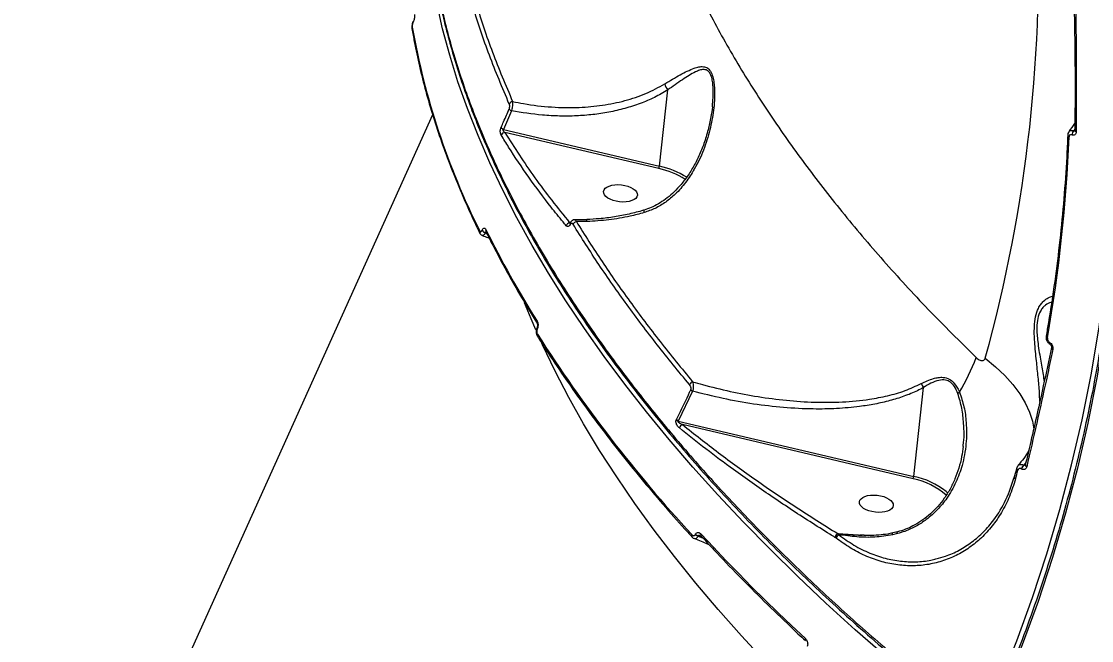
# Model space of a CAD drawing. Header units: millimetres. Extents: x -7720 to 6073, y -7402 to 5433.
# Drawn here: x 768.9 to 1062, y -1244.8 to -1075.1 of the extents above; entities that cross this region are included whole.
import ezdxf

# ---------------------------------------------------------------- set-up
doc = ezdxf.new("R2010")
doc.units = ezdxf.units.MM
for name, color, linetype in [('DIKOM_ОБЪЕКТ', 7, 'Continuous'), ('DIKOM_РАЗМЕР_ЗОНА', 7, 'Continuous'), ('DIKOM_РАЗМЕР_ОБЪЕКТА', 7, 'Continuous')]:
    doc.layers.add(name, color=color, linetype=linetype)
doc.styles.add('style1', font='arial.ttf', dxfattribs={"width": 0.8})
doc.dimstyles.new('1-50', dxfattribs={"dimtxt": 300, "dimasz": 200, "dimexe": 100, "dimexo": 0, "dimgap": 100, "dimtad": 1, "dimtxsty": 'style1', "dimcen": 200, "dimclrd": 7, "dimclre": 7, "dimclrt": 7, "dimadec": 1, "dimazin": 2, "dimtfac": 1, "dimtmove": 0, "dimatfit": 2, "dimfxl": 0, "dimlwd": 25, "dimlwe": 18, "dimarcsym": 0})

# ---------------------------------------------------------------- blocks, each defined once
blk = doc.blocks.new('*D0')
at = {"layer": 'Defpoints', "color": 0, "transparency": 16777216}
for p in [(-1165.04, 3934.07), (-6387.82, -4153.36), (1392.52, -4153.36)]:
    blk.add_point(p, dxfattribs=at)
at = {"layer": 'DIKOM_РАЗМЕР_ОБЪЕКТА', "color": 7, "lineweight": 18, "transparency": 16777216}
for p, q in [((-1165.04, 3934.07), (-6487.82, 3934.07)), ((1392.52, -4153.36), (-6487.82, -4153.36))]:
    blk.add_line(p, q, dxfattribs=at)
at = {"layer": 'DIKOM_РАЗМЕР_ОБЪЕКТА', "color": 7, "lineweight": 25, "transparency": 16777216}
blk.add_line((-6387.82, 3734.07), (-6387.82, -3953.36), dxfattribs=at)
at = {"layer": 'DIKOM_РАЗМЕР_ОБЪЕКТА', "color": 7, "transparency": 16777216}
for points in [[(-6421.16, 3734.07), (-6354.49, 3734.07), (-6387.82, 3934.07)], [(-6421.16, -3953.36), (-6354.49, -3953.36), (-6387.82, -4153.36)]]:
    blk.add_solid(points, dxfattribs=at)
at = {"layer": 'DIKOM_РАЗМЕР_ОБЪЕКТА', "color": 7, "transparency": 16777216, "insert": (-6640.99, -109.65), "char_height": 300, "attachment_point": 5, "rotation": 90, "style": 'style1'}
blk.add_mtext('8100', dxfattribs=at)
blk = doc.blocks.new('*D1')
at = {"layer": 'Defpoints', "color": 0, "transparency": 16777216}
for p in [(-3938.71, 77.29), (4572.68, -275.21), (4572.68, -6577.9)]:
    blk.add_point(p, dxfattribs=at)
at = {"layer": 'DIKOM_РАЗМЕР_ОБЪЕКТА', "color": 7, "lineweight": 18, "transparency": 16777216}
for p, q in [((-3938.71, 77.29), (-3938.71, -6677.9)), ((4572.68, -275.21), (4572.68, -6677.9))]:
    blk.add_line(p, q, dxfattribs=at)
at = {"layer": 'DIKOM_РАЗМЕР_ОБЪЕКТА', "color": 7, "lineweight": 25, "transparency": 16777216}
blk.add_line((-3738.71, -6577.9), (4372.68, -6577.9), dxfattribs=at)
at = {"layer": 'DIKOM_РАЗМЕР_ОБЪЕКТА', "color": 7, "transparency": 16777216}
for points in [[(-3738.71, -6544.56), (-3738.71, -6611.23), (-3938.71, -6577.9)], [(4372.68, -6544.56), (4372.68, -6611.23), (4572.68, -6577.9)]]:
    blk.add_solid(points, dxfattribs=at)
at = {"layer": 'DIKOM_РАЗМЕР_ОБЪЕКТА', "color": 7, "transparency": 16777216, "insert": (316.98, -6324.72), "char_height": 300, "attachment_point": 5, "style": 'style1'}
blk.add_mtext('8500', dxfattribs=at)
blk = doc.blocks.new('*D2')
at = {"layer": 'Defpoints', "color": 0, "transparency": 16777216}
for p in [(-2365.16, 5433.02), (-7269.56, -6016.09), (1800.96, -6016.09)]:
    blk.add_point(p, dxfattribs=at)
at = {"layer": 'DIKOM_РАЗМЕР_ЗОНА', "color": 7, "lineweight": 18, "transparency": 16777216}
for p, q in [((-2365.16, 5433.02), (-7369.56, 5433.02)), ((1800.96, -6016.09), (-7369.56, -6016.09))]:
    blk.add_line(p, q, dxfattribs=at)
at = {"layer": 'DIKOM_РАЗМЕР_ЗОНА', "color": 7, "lineweight": 25, "transparency": 16777216}
blk.add_line((-7269.56, 5233.02), (-7269.56, -5816.09), dxfattribs=at)
at = {"layer": 'DIKOM_РАЗМЕР_ЗОНА', "color": 7, "transparency": 16777216}
for points in [[(-7302.9, 5233.02), (-7236.23, 5233.02), (-7269.56, 5433.02)], [(-7302.9, -5816.09), (-7236.23, -5816.09), (-7269.56, -6016.09)]]:
    blk.add_solid(points, dxfattribs=at)
at = {"layer": 'DIKOM_РАЗМЕР_ЗОНА', "color": 7, "transparency": 16777216, "insert": (-7522.73, -291.53), "char_height": 300, "attachment_point": 5, "rotation": 90, "style": 'style1'}
blk.add_mtext('11500', dxfattribs=at)
blk = doc.blocks.new('*D3')
at = {"layer": 'Defpoints', "color": 0, "transparency": 16777216}
for p in [(-5938.71, -432.44), (6072.68, -1006.94), (6072.68, -7302.44)]:
    blk.add_point(p, dxfattribs=at)
at = {"layer": 'DIKOM_РАЗМЕР_ЗОНА', "color": 7, "lineweight": 18, "transparency": 16777216}
for p, q in [((-5938.71, -432.44), (-5938.71, -7402.44)), ((6072.68, -1006.94), (6072.68, -7402.44))]:
    blk.add_line(p, q, dxfattribs=at)
at = {"layer": 'DIKOM_РАЗМЕР_ЗОНА', "color": 7, "lineweight": 25, "transparency": 16777216}
blk.add_line((-5738.71, -7302.44), (5872.68, -7302.44), dxfattribs=at)
at = {"layer": 'DIKOM_РАЗМЕР_ЗОНА', "color": 7, "transparency": 16777216}
for points in [[(-5738.71, -7269.1), (-5738.71, -7335.77), (-5938.71, -7302.44)], [(5872.68, -7269.1), (5872.68, -7335.77), (6072.68, -7302.44)]]:
    blk.add_solid(points, dxfattribs=at)
at = {"layer": 'DIKOM_РАЗМЕР_ЗОНА', "color": 7, "transparency": 16777216, "insert": (66.98, -7049.26), "char_height": 300, "attachment_point": 5, "style": 'style1'}
blk.add_mtext('12000', dxfattribs=at)

msp = doc.modelspace()

# ---------------------------------------------------------------- linework, layer by layer
at = {"layer": 'DIKOM_ОБЪЕКТ', "color": 7, "linetype": 'Continuous', "lineweight": 15}
for p, q in [((876.197, -1075.267), (876.169, -1075.329)), ((876.217, -1075.092), (876.189, -1075.154)), ((943.661, -1114.789), (945.902, -1093.897)), ((958.117, -1098.512), (958.128, -1098.284)), ((881.528, -1100.718), (774.112, -1339.054)), ((903.125, -1099.621), (900.887, -1104.724)), ((900.887, -1104.724), (943.661, -1114.789)), ((1057.37, -1104.633), (1057.096, -1105.042)), ((943.472, -1115.453), (901.3, -1105.529)), ((1056.584, -1106.212), (1056.563, -1106.203)), ((1057.096, -1105.042), (1057.117, -1105.051)), ((1057.117, -1105.051), (1057.368, -1104.822)), ((1057.395, -1105.035), (1057.392, -1105.01)), ((919.038, -1130.268), (919.171, -1130.308)), ((919.038, -1130.268), (919.145, -1130.275)), ((923.781, -1129.965), (920.879, -1129.991)), ((895.059, -1132.386), (895.087, -1132.324)), ((895.995, -1132.983), (895.967, -1133.045)), ((895.967, -1133.045), (896.363, -1133.227)), ((896.283, -1133.069), (895.995, -1132.983)), ((896.083, -1132.669), (896.083, -1132.671)), ((910.126, -1159.009), (910.107, -1159.052)), ((910.188, -1159.384), (910.168, -1159.427)), ((1050.464, -1163.078), (1050.484, -1163.09)), ((1050.579, -1163.61), (1050.6, -1163.622)), ((952.723, -1176.451), (948.754, -1184.638)), ((1013.292, -1199.825), (1015.902, -1175.484)), ((948.754, -1184.638), (1013.292, -1199.825)), ((1013.103, -1200.488), (949.949, -1185.627)), ((1041.454, -1197.563), (1040.799, -1199.953)), ((1042.753, -1197.794), (1042.732, -1197.781)), ((1043.97, -1196.039), (1043.44, -1196.72)), ((1043.44, -1196.72), (1043.46, -1196.733)), ((1043.46, -1196.733), (1043.879, -1196.422)), ((1043.834, -1196.709), (1043.839, -1196.686)), ((953.465, -1215.755), (953.501, -1215.675)), ((954.266, -1216.134), (954.23, -1216.214)), ((955.29, -1216.443), (954.266, -1216.134)), ((992.481, -1215.511), (992.514, -1215.519)), ((992.481, -1215.511), (1000.961, -1216.008)), ((992.514, -1215.519), (992.719, -1215.808)), ((992.514, -1215.519), (995.014, -1215.708)), ((1008.791, -1215.52), (1007.494, -1215.832)), ((1008.806, -1215.026), (1007.503, -1215.331)), ((954.23, -1216.214), (955.603, -1216.78)), ((991.733, -1216.56), (991.699, -1216.54)), ((991.98, -1216.728), (991.733, -1216.56))]:
    msp.add_line(p, q, dxfattribs=at)
at = {"layer": 'DIKOM_ОБЪЕКТ', "color": 7, "linetype": 'Continuous', "lineweight": 15, "flags": 128}
for points in [[(1031.81, -1268.368), (1036.825, -1256.718), (1041.484, -1244.938), (1045.786, -1233.035), (1049.725, -1221.017), (1053.301, -1208.893), (1056.51, -1196.669), (1059.351, -1184.354), (1061.822, -1171.956), (1063.921, -1159.483), (1065.646, -1146.943), (1066.997, -1134.345), (1067.973, -1121.696), (1068.573, -1109.006), (1068.797, -1096.282), (1068.644, -1083.533), (1068.114, -1070.766), (1067.209, -1057.991), (1065.928, -1045.216), (1064.273, -1032.449), (1062.244, -1019.698), (1059.843, -1006.973)], [(1061.411, -1007.327), (1063.82, -1020.091), (1065.855, -1032.88), (1067.515, -1045.685), (1068.8, -1058.499), (1069.708, -1071.313), (1070.239, -1084.118), (1070.392, -1096.905), (1070.168, -1109.668), (1069.566, -1122.397), (1068.588, -1135.083), (1067.232, -1147.719), (1065.502, -1160.297), (1063.397, -1172.808), (1060.918, -1185.243), (1058.069, -1197.595), (1054.85, -1209.856), (1051.263, -1222.017), (1047.311, -1234.071), (1042.997, -1246.01), (1038.324, -1257.825), (1033.293, -1269.51)], [(1005.529, -1249.101), (997.269, -1241.871), (989.241, -1234.574), (981.452, -1227.217), (973.908, -1219.805), (966.616, -1212.345), (959.582, -1204.844), (952.811, -1197.307), (946.309, -1189.74), (940.083, -1182.151), (934.136, -1174.546), (928.475, -1166.93), (923.103, -1159.311), (918.026, -1151.695), (913.247, -1144.088), (908.771, -1136.496), (904.601, -1128.927), (900.742, -1121.386), (897.195, -1113.88), (893.965, -1106.415), (891.054, -1098.997), (888.464, -1091.633), (886.198, -1084.329), (884.257, -1077.091), (882.643, -1069.925)], [(939.434, -1126.809), (939.404, -1126.838), (939.38, -1126.97), (939.39, -1127.197), (939.435, -1127.508)], [(909.769, -1159.688), (908.475, -1156.649), (906.682, -1152.204)], [(972.742, -1250.704), (966.083, -1243.524), (959.69, -1236.31), (953.57, -1229.068), (947.728, -1221.807), (942.169, -1214.531), (936.9, -1207.249), (931.924, -1199.967), (927.246, -1192.691), (922.871, -1185.429), (918.803, -1178.186), (915.045, -1170.971), (911.602, -1163.79), (911.42, -1163.394)], [(1050.484, -1163.09), (1050.465, -1163.228), (1050.465, -1163.353), (1050.484, -1163.459), (1050.522, -1163.545), (1050.578, -1163.607), (1050.602, -1163.623)], [(1051.007, -1164.517), (1051.007, -1164.517), (1051.011, -1164.495)], [(1032.856, -1167.442), (1035.678, -1169.784), (1038.203, -1172.198), (1040.412, -1174.665), (1042.288, -1177.165), (1043.816, -1179.68), (1044.984, -1182.189), (1045.783, -1184.674), (1046.184, -1186.889)], [(1041.795, -1198.116), (1041.678, -1198.03), (1041.582, -1197.938), (1041.51, -1197.843), (1041.464, -1197.747), (1041.445, -1197.653), (1041.453, -1197.565), (1041.454, -1197.564)], [(1022.16, -1203.983), (1022.599, -1204.382), (1022.625, -1204.408)], [(955.081, -1215.652), (958.438, -1219.266), (961.856, -1222.871), (965.333, -1226.466), (968.869, -1230.051), (972.463, -1233.625), (976.116, -1237.188), (979.825, -1240.737), (983.59, -1244.274)], [(1007.494, -1215.832), (1007.473, -1215.59), (1007.475, -1215.427), (1007.499, -1215.351), (1007.509, -1215.346)]]:
    msp.add_lwpolyline(points, dxfattribs=at)
at = {"layer": 'DIKOM_ОБЪЕКТ', "color": 7, "linetype": 'Continuous', "lineweight": 15}
for centre, radius, start, end in [((644.25, -1060.029), 403.177, 344.54897, 2.90448), ((876.458, -1075.273), 0.295, 156.88722, 190.99546), ((876.486, -1075.211), 0.294, 155.15315, 191.00397), ((876.548, -1076.979), 0.689, 155.10412, 189.16121), ((1079.93, -1040.121), 207.259, 190.16233, 206.47475), ((948.541, -1091.646), 3.469, 189.29129, 220.45961), ((903.614, -1098.272), 1.215, 98.84271, 154.68155), ((903.602, -1098.476), 1.24, 207.76645, 247.39877), ((901.388, -1103.574), 1.254, 207.06199, 246.46753), ((901.416, -1106.714), 1.191, 95.57966, 158.44888), ((642.006, -1090.212), 414.113, 350.03934, 357.718), ((1055.922, -1106.221), 0.499, 187.49825, 254.61951), ((1058.221, -1106.261), 1.658, 132.70905, 178.00513), ((1058.242, -1106.269), 1.658, 132.71214, 178.00913), ((1057.878, -1104.893), 0.503, 196.48335, 256.31617), ((941.742, -1114.602), 1.928, 333.81148, 354.41879), ((938.653, -1137.559), 22.625, 57.82317, 77.70301), ((938.691, -1137.588), 23.334, 57.84243, 77.70342), ((919.266, -1131.5), 1.252, 100.47394, 161.13161), ((919.553, -1130.582), 0.456, 157.73034, 212.01226), ((921.199, -1131.295), 1.343, 103.78864, 154.67524), ((919.941, -1130.023), 3.841, 0.85714, 8.91094), ((894.967, -1132.8), 0.628, 153.27848, 204.11128), ((896.34, -1131.577), 1.515, 212.30788, 255.76808), ((896.368, -1131.515), 1.515, 212.30471, 255.77126), ((896.649, -1132.409), 0.624, 153.10527, 204.44959), ((1158.531, -1002.14), 292.866, 206.34949, 211.98616), ((910.649, -1157.555), 0.591, 151.66092, 208.87591), ((910.472, -1159.185), 0.389, 159.96014, 218.56898), ((910.491, -1159.142), 0.388, 159.75109, 218.59043), ((910.731, -1161.12), 0.592, 151.71532, 208.94103), ((1244.375, -947.519), 396.449, 212.55274, 222.58131), ((1050.068, -1161.332), 0.545, 181.18934, 249.42625), ((1050.909, -1163.26), 0.481, 157.77295, 226.22717), ((1051.582, -1164.501), 0.576, 181.62504, 247.44767), ((965.577, -1142.135), 69.478, 330.10079, 338.81043), ((953.289, -1175.341), 1.573, 111.12087, 154.8118), ((953.373, -1175.11), 1.491, 219.55125, 244.13249), ((1027.197, -1179.06), 2.68, 121.20642, 133.47107), ((949.444, -1183.295), 1.509, 218.31165, 242.79382), ((950.406, -1186.927), 1.378, 109.35373, 164.08996), ((641.468, -1089.701), 414.748, 344.50391, 344.84685), ((1044.6, -1198.26), 1.928, 126.98039, 165.60679), ((1044.621, -1198.273), 1.929, 126.98912, 165.60104), ((1044.389, -1196.697), 0.554, 181.23387, 249.17111), ((1011.373, -1199.637), 1.928, 333.80592, 354.41755), ((1009.167, -1219.926), 19.832, 48.99571, 78.55374), ((1009.156, -1220.183), 20.774, 51.24642, 78.51668), ((1041.377, -1199.982), 0.579, 177.15594, 245.76128), ((952.923, -1216.052), 0.54, 148.61827, 213.18318), ((954.716, -1214.537), 1.746, 224.22869, 253.83657), ((954.753, -1214.456), 1.747, 224.22888, 253.82982), ((955.534, -1215.933), 0.533, 148.16501, 213.508), ((993.192, -1216.862), 1.527, 117.73699, 167.81185), ((993.203, -1216.849), 1.497, 117.37848, 168.90167), ((993.629, -1217.296), 1.744, 121.42102, 160.991), ((984.018, -1244.559), 0.514, 146.37234, 212.71755)]:
    msp.add_arc(centre, radius, start, end, dxfattribs=at)
for centre in [(932.967, -1122.225), (1003.014, -1207.313)]:
    msp.add_ellipse(centre, major_axis=(4.641, -0.514), ratio=0.5005118, dxfattribs=at)
for points, knots in [([(936.745, -965.653), (936.317, -967.496), (935.014, -973.112), (934.128, -983.092), (934.047, -995.519), (935.246, -1008.178), (937.558, -1020.905), (940.905, -1033.639), (945.357, -1046.728), (950.945, -1060.139), (957.676, -1073.826), (965.352, -1087.406), (973.898, -1100.827), (983.23, -1114.047), (993.54, -1127.357), (1004.852, -1140.711), (1017.08, -1154.083), (1025.933, -1162.861), (1030.358, -1167.248)], [0, 0, 0, 0, 0.0325425, 0.0991723, 0.1667592, 0.2343464, 0.2978253, 0.361354, 0.4248337, 0.4901631, 0.5555455, 0.6208759, 0.6832067, 0.745583, 0.8079145, 0.8719268, 0.9359873, 1, 1, 1, 1]), ([(1061.027, -1007.043), (1061.432, -1009.077), (1062.608, -1014.981), (1064.32, -1024.773), (1066.057, -1036.421), (1067.48, -1048.08), (1068.592, -1059.745), (1069.391, -1071.409), (1069.877, -1083.066), (1070.049, -1094.708), (1069.909, -1106.331), (1069.455, -1117.927), (1068.688, -1129.49), (1067.608, -1141.015), (1066.217, -1152.494), (1064.514, -1163.921), (1062.501, -1175.291), (1060.178, -1186.597), (1057.548, -1197.833), (1054.611, -1208.992), (1051.369, -1220.069), (1047.823, -1231.058), (1043.978, -1241.953), (1039.829, -1252.746), (1036.119, -1261.698), (1033.753, -1267.035), (1032.952, -1268.842)], [0, 0, 0, 0, 0.0228195, 0.0662223, 0.1096263, 0.1530308, 0.1964359, 0.2398417, 0.2832479, 0.3266542, 0.3700613, 0.4134688, 0.4568766, 0.5002847, 0.5436932, 0.5871018, 0.6305108, 0.6739199, 0.7173289, 0.7607384, 0.8041475, 0.8475569, 0.8909662, 0.9343752, 0.9777839, 1, 1, 1, 1]), ([(880.103, -1036.749), (880.084, -1037.977), (880.034, -1041.307), (880.282, -1046.841), (880.816, -1053.337), (881.659, -1059.924), (882.796, -1066.599), (884.232, -1073.365), (885.967, -1080.225), (887.999, -1087.172), (890.321, -1094.18), (892.925, -1101.222), (895.805, -1108.279), (898.958, -1115.349), (902.385, -1122.435), (906.087, -1129.539), (910.064, -1136.664), (914.318, -1143.811), (918.848, -1150.981), (923.657, -1158.179), (928.747, -1165.405), (934.118, -1172.657), (939.752, -1179.916), (945.629, -1187.151), (951.729, -1194.338), (958.045, -1201.469), (964.58, -1208.548), (971.335, -1215.578), (978.312, -1222.563), (985.513, -1229.503), (992.94, -1236.401), (1000.596, -1243.257), (1008.481, -1250.076), (1016.604, -1256.855), (1024.365, -1263.14), (1029.504, -1267.127), (1031.785, -1268.898)], [0, 0, 0, 0, 0.01736069, 0.04707718, 0.07680217, 0.1065596, 0.13638142, 0.16630125, 0.19635215, 0.22656706, 0.25684822, 0.28700192, 0.31701226, 0.34691261, 0.37673657, 0.4065179, 0.43628975, 0.46608178, 0.49592055, 0.52583949, 0.55587248, 0.58605323, 0.61635192, 0.64657731, 0.67663379, 0.70656696, 0.73641046, 0.76619856, 0.79596508, 0.82574388, 0.85555773, 0.88544054, 0.9154264, 0.94554901, 0.97582221, 1, 1, 1, 1]), ([(880.3, -1036.508), (880.269, -1039.36), (880.189, -1046.603), (881.494, -1058.674), (884.059, -1072.615), (887.899, -1086.726), (892.909, -1100.932), (899.039, -1115.188), (906.384, -1129.723), (914.973, -1144.5), (924.805, -1159.47), (935.204, -1173.676), (945.952, -1187.076), (956.85, -1199.653), (968.525, -1212.185), (980.957, -1224.635), (994.008, -1236.872), (1007.612, -1248.835), (1020.21, -1259.301), (1028.453, -1265.744), (1031.81, -1268.368)], [0, 0, 0, 0, 0.0404484, 0.1027227, 0.1650478, 0.2273219, 0.2878386, 0.3484014, 0.4089178, 0.4711922, 0.533517, 0.5957913, 0.6484598, 0.7011898, 0.7539199, 0.8071495, 0.8603793, 0.9122687, 0.9642757, 1, 1, 1, 1]), ([(902.516, -1097.752), (900.623, -1093.28), (896.837, -1084.335), (892.475, -1071.084), (889.015, -1057.967), (887.631, -1049.411), (886.939, -1045.134)], [0, 0, 0, 0, 0.2486166, 0.497233, 0.7486168, 1, 1, 1, 1]), ([(887.861, -1044.529), (888.545, -1048.753), (889.911, -1057.202), (893.337, -1070.247), (897.693, -1083.524), (901.516, -1092.556), (903.427, -1097.071)], [0, 0, 0, 0, 0.2486149, 0.4972305, 0.748615, 1, 1, 1, 1]), ([(1057.215, -1071.757), (1057.277, -1075.372), (1057.429, -1084.168), (1057.469, -1095.261), (1057.39, -1102.774), (1057.366, -1105.008)], [0, 0, 0, 0, 0.3289492, 0.8004831, 1, 1, 1, 1]), ([(1057.606, -1072.136), (1057.615, -1072.704), (1057.663, -1075.545), (1057.816, -1086.558), (1057.784, -1097.122), (1057.759, -1105.382)], [0, 0, 0, 0, 0.0517114, 0.2585541, 1, 1, 1, 1]), ([(876.169, -1075.329), (876.132, -1075.419), (876.059, -1075.599), (875.974, -1075.919), (875.92, -1076.233), (875.902, -1076.502), (875.916, -1076.631), (875.923, -1076.689)], [0, 0, 0, 0, 0.2039529, 0.4080097, 0.6135202, 0.8265647, 1, 1, 1, 1]), ([(876.191, -1075.159), (876.176, -1075.19), (876.083, -1075.38), (875.991, -1075.651), (875.951, -1075.88), (875.945, -1075.919)], [0, 0, 0, 0, 0.13978, 0.8516112, 1, 1, 1, 1]), ([(876.578, -1073.184), (876.587, -1073.273), (876.608, -1073.472), (876.578, -1073.889), (876.494, -1074.371), (876.364, -1074.857), (876.253, -1075.13), (876.197, -1075.267)], [0, 0, 0, 0, 0.17418603, 0.38959687, 0.59579178, 0.79787197, 1, 1, 1, 1]), ([(875.945, -1075.919), (875.913, -1076.078), (875.839, -1076.454), (875.809, -1076.834), (875.871, -1077.054), (875.881, -1077.09)], [0, 0, 0, 0, 0.3810628, 0.899702, 1, 1, 1, 1]), ([(875.867, -1077.089), (876.073, -1078.267), (876.667, -1081.682), (877.876, -1087.386), (879.589, -1094.22), (881.599, -1101.116), (883.898, -1108.067), (886.485, -1115.068), (889.362, -1122.114), (892.029, -1128.116), (893.779, -1131.772), (894.393, -1133.056)], [0, 0, 0, 0, 0.065291, 0.1891765, 0.313081, 0.4370074, 0.5609532, 0.6849148, 0.8088895, 0.932874, 1, 1, 1, 1]), ([(945.117, -1092.206), (946.539, -1091.343), (949.379, -1089.619), (952.385, -1088.153), (954.442, -1087.526), (955.708, -1087.425), (956.902, -1087.805), (957.835, -1088.957), (958.374, -1090.593), (958.649, -1092.324), (958.819, -1095.25), (958.558, -1099.475), (957.504, -1104.956), (955.804, -1110.414), (953.536, -1115.248), (950.897, -1119.283), (948.246, -1122.305), (945.392, -1124.672), (942.525, -1126.437), (940.448, -1127.157), (939.435, -1127.508)], [0, 0, 0, 0, 0.0881055, 0.1760187, 0.2084869, 0.2408582, 0.2743815, 0.3082178, 0.3377113, 0.3653223, 0.3930132, 0.4736082, 0.5544945, 0.6404798, 0.7263857, 0.7896533, 0.8528361, 0.9027409, 0.9525838, 1, 1, 1, 1]), ([(958.128, -1098.284), (958.257, -1096.786), (958.431, -1094.767), (958.283, -1092.296), (958.059, -1090.791), (957.615, -1089.429), (957.081, -1088.768), (956.432, -1088.343), (955.674, -1088.207), (954.584, -1088.449), (953.289, -1088.998), (951.742, -1089.874), (949.294, -1091.474), (947.266, -1092.922), (945.902, -1093.897)], [0, 0, 0, 0, 0.1543954, 0.2080514, 0.262763, 0.322187, 0.3805243, 0.3916435, 0.46121, 0.5262822, 0.5927692, 0.693004, 0.7933259, 1, 1, 1, 1]), ([(903.427, -1097.071), (904.425, -1097.268), (907.982, -1097.969), (914.112, -1098.684), (921.35, -1098.8), (928.061, -1098.183), (934.172, -1096.924), (939.968, -1095.026), (943.409, -1093.142), (945.117, -1092.206)], [0, 0, 0, 0, 0.0672771, 0.2397675, 0.4122225, 0.559663, 0.707511, 0.8547642, 1, 1, 1, 1]), ([(945.902, -1093.897), (944.704, -1094.595), (942.31, -1095.992), (938.355, -1097.661), (934.172, -1099.018), (929.819, -1100.02), (925.39, -1100.685), (920.887, -1101.039), (916.283, -1101.084), (910.35, -1100.796), (905.953, -1100.081), (903.125, -1099.621)], [0, 0, 0, 0, 0.1006497, 0.2013158, 0.3052431, 0.4091844, 0.5096381, 0.6100987, 0.7126666, 0.8152388, 1, 1, 1, 1]), ([(902.505, -1099.054), (902.523, -1099.005), (902.571, -1098.883), (902.624, -1098.63), (902.64, -1098.32), (902.607, -1098.002), (902.548, -1097.841), (902.516, -1097.752)], [0, 0, 0, 0, 0.1207558, 0.3075411, 0.5229335, 0.737443, 1, 1, 1, 1]), ([(903.427, -1097.071), (903.426, -1097.236), (903.423, -1097.565), (903.365, -1098.219), (903.273, -1098.886), (903.186, -1099.352), (903.136, -1099.575), (903.125, -1099.621)], [0, 0, 0, 0, 0.2435106, 0.4875261, 0.7197638, 0.941829, 1, 1, 1, 1]), ([(958.139, -1098.503), (958.137, -1098.521), (958.05, -1099.441), (957.671, -1101.569), (956.973, -1104.916), (955.886, -1108.507), (954.518, -1111.939), (952.919, -1115.065), (951.113, -1117.877), (949.209, -1120.261), (947.276, -1122.243), (945.356, -1123.831), (943.39, -1125.121), (941.423, -1126.137), (940.08, -1126.589), (939.431, -1126.808)], [0, 0, 0, 0, 0.0015381, 0.0785484, 0.181409, 0.2901578, 0.3934459, 0.4912147, 0.58405, 0.6728661, 0.7460264, 0.8152778, 0.8806055, 0.9423676, 1, 1, 1, 1]), ([(900.271, -1104.145), (900.499, -1103.638), (901.258, -1101.949), (901.991, -1100.246), (902.505, -1099.054)], [0, 0, 0, 0, 0.2996301, 1, 1, 1, 1]), ([(900.308, -1106.276), (900.235, -1106.121), (900.114, -1105.864), (900.049, -1105.329), (900.069, -1104.847), (900.155, -1104.432), (900.236, -1104.23), (900.271, -1104.145)], [0, 0, 0, 0, 0.3038468, 0.502333, 0.7016981, 0.8732872, 1, 1, 1, 1]), ([(900.887, -1104.724), (900.86, -1104.748), (900.816, -1104.787), (900.782, -1104.869), (900.776, -1104.948), (900.793, -1105.034), (900.854, -1105.164), (901.017, -1105.354), (901.189, -1105.46), (901.3, -1105.529)], [0, 0, 0, 0, 0.1044315, 0.1740653, 0.2297543, 0.3047602, 0.3966754, 0.6086743, 1, 1, 1, 1]), ([(1057.386, -1102.903), (1057.356, -1102.956), (1056.898, -1103.776), (1056.288, -1104.578), (1055.717, -1105.329)], [0, 0, 0, 0, 0.0636847, 1, 1, 1, 1]), ([(918.081, -1131.095), (917.802, -1130.758), (916.406, -1129.07), (912.875, -1124.664), (907.788, -1117.833), (903.348, -1111.234), (900.978, -1107.369), (900.308, -1106.276)], [0, 0, 0, 0, 0.04137292, 0.20686925, 0.53814873, 0.86942828, 1, 1, 1, 1]), ([(901.3, -1105.529), (903.932, -1109.687), (909.204, -1118.017), (915.757, -1126.18), (919.038, -1130.268)], [0, 0, 0, 0, 0.49917523, 1, 1, 1, 1]), ([(1055.428, -1106.283), (1055.339, -1108.287), (1055.081, -1114.101), (1054.415, -1123.702), (1053.327, -1135.067), (1051.92, -1146.386), (1050.596, -1155.136), (1049.736, -1160.111), (1049.523, -1161.343)], [0, 0, 0, 0, 0.1082672, 0.314232, 0.5201996, 0.7261695, 0.9321395, 1, 1, 1, 1]), ([(1055.774, -1105.352), (1055.719, -1105.416), (1055.548, -1105.616), (1055.437, -1105.954), (1055.45, -1106.212), (1055.454, -1106.287)], [0, 0, 0, 0, 0.249863, 0.7798446, 1, 1, 1, 1]), ([(1055.765, -1105.36), (1055.785, -1105.321), (1055.846, -1105.201), (1056.086, -1105.047), (1056.472, -1104.925), (1056.859, -1104.969), (1057.068, -1105.033), (1057.096, -1105.042)], [0, 0, 0, 0, 0.0942815, 0.2885706, 0.620221, 0.9490264, 1, 1, 1, 1]), ([(1056.563, -1106.203), (1056.55, -1106.197), (1056.452, -1106.158), (1056.269, -1106.125), (1056.076, -1106.173), (1055.922, -1106.291), (1055.818, -1106.458), (1055.799, -1106.626), (1055.79, -1106.702)], [0, 0, 0, 0, 0.0340477, 0.2522582, 0.4705091, 0.597944, 0.8193051, 1, 1, 1, 1]), ([(1057.759, -1105.382), (1057.745, -1105.526), (1057.716, -1105.815), (1057.508, -1106.128), (1057.205, -1106.3), (1056.878, -1106.315), (1056.666, -1106.241), (1056.584, -1106.212)], [0, 0, 0, 0, 0.2182581, 0.4367387, 0.6530012, 0.8657151, 1, 1, 1, 1]), ([(1057.117, -1105.051), (1057.143, -1105.061), (1057.21, -1105.089), (1057.326, -1105.08), (1057.399, -1105.025), (1057.435, -1104.998)], [0, 0, 0, 0, 0.2403873, 0.6227529, 1, 1, 1, 1]), ([(1057.386, -1104.903), (1057.389, -1104.944), (1057.397, -1105.029), (1057.379, -1105.075), (1057.384, -1105.066), (1057.384, -1105.065)], [0, 0, 0, 0, 0.4595905, 0.9462618, 1, 1, 1, 1]), ([(939.435, -1126.813), (939.366, -1126.835), (938.02, -1127.259), (935.321, -1127.931), (931.303, -1128.709), (927.426, -1129.218), (924.889, -1129.35), (923.733, -1129.409)], [0, 0, 0, 0, 0.0137003, 0.267502, 0.5237214, 0.7831662, 1, 1, 1, 1]), ([(939.435, -1127.508), (938.156, -1127.85), (934.985, -1128.699), (929.749, -1129.603), (925.778, -1129.844), (923.781, -1129.965)], [0, 0, 0, 0, 0.2512751, 0.6234755, 1, 1, 1, 1]), ([(919.166, -1130.824), (919.095, -1130.944), (918.953, -1131.183), (918.678, -1131.346), (918.371, -1131.36), (918.182, -1131.187), (918.081, -1131.095)], [0, 0, 0, 0, 0.2322222, 0.4640234, 0.7140295, 1, 1, 1, 1]), ([(919.172, -1130.304), (919.157, -1130.348), (919.125, -1130.435), (919.088, -1130.477), (919.098, -1130.467), (919.1, -1130.466)], [0, 0, 0, 0, 0.4460902, 0.9009319, 1, 1, 1, 1]), ([(920.489, -1129.497), (920.448, -1129.491), (920.231, -1129.459), (919.849, -1129.606), (919.435, -1129.919), (919.212, -1130.212), (919.137, -1130.4), (919.133, -1130.411)], [0, 0, 0, 0, 0.0715214, 0.3747335, 0.6616007, 0.9814854, 1, 1, 1, 1]), ([(919.985, -1130.721), (919.96, -1130.684), (919.878, -1130.565), (919.712, -1130.456), (919.507, -1130.458), (919.315, -1130.574), (919.216, -1130.741), (919.166, -1130.824)], [0, 0, 0, 0, 0.1043679, 0.3453702, 0.5759452, 0.7877387, 1, 1, 1, 1]), ([(951.865, -1174.672), (948.878, -1171.032), (942.903, -1163.751), (934.669, -1152.765), (926.935, -1141.746), (922.302, -1134.396), (919.985, -1130.721)], [0, 0, 0, 0, 0.2491212, 0.498243, 0.7491216, 1, 1, 1, 1]), ([(920.487, -1129.506), (920.515, -1129.5), (920.611, -1129.476), (920.75, -1129.653), (920.841, -1129.893), (920.879, -1129.991)], [0, 0, 0, 0, 0.1870786, 0.6677287, 1, 1, 1, 1]), ([(923.737, -1129.45), (923.421, -1129.462), (922.341, -1129.501), (921.262, -1129.473), (920.497, -1129.453)], [0, 0, 0, 0, 0.2922565, 1, 1, 1, 1]), ([(920.879, -1129.991), (923.176, -1133.635), (927.772, -1140.922), (935.472, -1151.898), (943.709, -1162.893), (949.717, -1170.214), (952.722, -1173.874)], [0, 0, 0, 0, 0.2491213, 0.4982429, 0.7491213, 1, 1, 1, 1]), ([(894.406, -1132.518), (894.446, -1132.583), (894.526, -1132.714), (894.686, -1132.768), (894.848, -1132.703), (894.976, -1132.556), (895.038, -1132.43), (895.059, -1132.386)], [0, 0, 0, 0, 0.2288443, 0.4578415, 0.6785484, 0.8883977, 1, 1, 1, 1]), ([(894.406, -1133.05), (894.429, -1133.104), (894.512, -1133.306), (894.752, -1133.579), (895.023, -1133.704), (895.143, -1133.759)], [0, 0, 0, 0, 0.1697797, 0.6324886, 1, 1, 1, 1]), ([(895.087, -1132.324), (895.119, -1132.259), (895.214, -1132.067), (895.41, -1131.842), (895.66, -1131.744), (895.906, -1131.827), (896.03, -1132.027), (896.093, -1132.127)], [0, 0, 0, 0, 0.1082786, 0.320436, 0.5430732, 0.771553, 1, 1, 1, 1]), ([(895.128, -1133.796), (895.636, -1133.966), (896.307, -1134.191), (896.936, -1134.484), (897.089, -1134.555)], [0, 0, 0, 0, 0.75671284, 1, 1, 1, 1]), ([(895.967, -1133.045), (895.921, -1133.132), (895.788, -1133.381), (895.546, -1133.669), (895.304, -1133.825), (895.189, -1133.762), (895.149, -1133.741)], [0, 0, 0, 0, 0.169297, 0.4875968, 0.819833, 1, 1, 1, 1]), ([(896.359, -1132.854), (896.336, -1132.845), (896.262, -1132.816), (896.153, -1132.831), (896.071, -1132.879), (896.024, -1132.929), (896.007, -1132.961), (895.995, -1132.983)], [0, 0, 0, 0, 0.1686939, 0.53006, 0.7704148, 0.845648, 1, 1, 1, 1]), ([(896.081, -1132.667), (896.706, -1133.918), (898.517, -1137.547), (901.732, -1143.575), (905.771, -1150.716), (908.685, -1155.478), (910.132, -1157.841)], [0, 0, 0, 0, 0.1499038, 0.4346843, 0.7194751, 1, 1, 1, 1]), ([(1047.786, -1179.301), (1047.763, -1178.477), (1047.704, -1176.399), (1047.354, -1172.633), (1046.943, -1168.824), (1046.592, -1165.559), (1046.382, -1163.122), (1046.271, -1160.862), (1046.284, -1158.492), (1046.578, -1155.937), (1047.278, -1153.911), (1048.069, -1152.609), (1048.989, -1151.566), (1050.098, -1150.77), (1050.877, -1150.551), (1051.252, -1150.446)], [0, 0, 0, 0, 0.0799226, 0.2015434, 0.323117, 0.3905752, 0.4579636, 0.5107568, 0.5634516, 0.6414423, 0.7196157, 0.7721959, 0.8248785, 0.9157291, 1, 1, 1, 1]), ([(1050.997, -1152.119), (1050.922, -1152.131), (1050.407, -1152.21), (1049.583, -1152.668), (1048.629, -1153.509), (1047.833, -1154.605), (1047.152, -1156.41), (1046.937, -1158.749), (1047.017, -1160.923), (1047.226, -1163.022), (1047.555, -1165.303), (1048.066, -1168.355), (1048.597, -1171.274), (1048.89, -1173.228), (1048.989, -1173.884)], [0, 0, 0, 0, 0.0201489, 0.1382515, 0.2029818, 0.2693071, 0.364075, 0.458702, 0.5235126, 0.5902088, 0.676081, 0.7632114, 0.9204242, 1, 1, 1, 1]), ([(910.129, -1157.275), (910.189, -1157.393), (910.309, -1157.63), (910.393, -1158.113), (910.392, -1158.623), (910.314, -1159.065), (910.224, -1159.294), (910.188, -1159.384)], [0, 0, 0, 0, 0.2150217, 0.429959, 0.6447125, 0.8592269, 1, 1, 1, 1]), ([(910.108, -1159.05), (910.108, -1159.051), (909.993, -1159.243), (909.889, -1159.742), (909.874, -1160.507), (910.005, -1161.09), (910.189, -1161.344), (910.226, -1161.396)], [0, 0, 0, 0, 0.0009231, 0.2876976, 0.5952901, 0.9167482, 1, 1, 1, 1]), ([(910.168, -1159.427), (910.144, -1159.489), (910.083, -1159.643), (910.031, -1159.939), (910.031, -1160.279), (910.088, -1160.602), (910.169, -1160.76), (910.209, -1160.839)], [0, 0, 0, 0, 0.1422805, 0.3570947, 0.5715563, 0.7856946, 1, 1, 1, 1]), ([(910.133, -1157.843), (910.133, -1157.843), (910.131, -1157.841), (910.159, -1157.89), (910.195, -1157.995), (910.231, -1158.171), (910.246, -1158.399), (910.229, -1158.643), (910.186, -1158.851), (910.143, -1158.977), (910.127, -1159.006), (910.126, -1159.008)], [0, 0, 0, 0, 0.0098811, 0.124325, 0.2386122, 0.3815649, 0.5337906, 0.6997321, 0.8505789, 0.9913878, 1, 1, 1, 1]), ([(910.213, -1161.406), (911.016, -1162.67), (913.348, -1166.335), (917.41, -1172.407), (922.484, -1179.618), (927.82, -1186.826), (933.411, -1194.025), (939.252, -1201.21), (945.234, -1208.248), (949.696, -1213.289), (952.104, -1215.942), (952.471, -1216.347)], [0, 0, 0, 0, 0.0688516, 0.1996749, 0.3304989, 0.4613209, 0.5921402, 0.722957, 0.8537711, 0.9776974, 1, 1, 1, 1]), ([(1049.534, -1161.348), (1049.513, -1161.539), (1049.466, -1161.965), (1049.68, -1162.64), (1050.057, -1163.247), (1050.43, -1163.481), (1050.592, -1163.583)], [0, 0, 0, 0, 0.222543, 0.4942697, 0.7804298, 1, 1, 1, 1]), ([(1049.877, -1161.842), (1049.876, -1161.844), (1049.86, -1161.938), (1049.856, -1162.139), (1049.926, -1162.413), (1050.052, -1162.675), (1050.224, -1162.908), (1050.386, -1163.023), (1050.464, -1163.078)], [0, 0, 0, 0, 0.0042948, 0.2198021, 0.435563, 0.5682155, 0.7937941, 1, 1, 1, 1]), ([(1050.484, -1163.09), (1050.564, -1163.144), (1050.768, -1163.283), (1051.058, -1163.62), (1051.293, -1164.08), (1051.414, -1164.581), (1051.379, -1164.882), (1051.362, -1165.032)], [0, 0, 0, 0, 0.1342507, 0.346987, 0.563238, 0.7817478, 1, 1, 1, 1]), ([(1050.987, -1164.513), (1050.245, -1168.017), (1048.442, -1176.545), (1046.04, -1187.283), (1044.323, -1194.544), (1043.813, -1196.704)], [0, 0, 0, 0, 0.3289108, 0.800411, 1, 1, 1, 1]), ([(1051.362, -1165.032), (1051.245, -1165.583), (1050.662, -1168.337), (1048.371, -1179.009), (1046.026, -1189.227), (1044.192, -1197.215)], [0, 0, 0, 0, 0.0517104, 0.2585527, 1, 1, 1, 1]), ([(1050.601, -1163.625), (1050.623, -1163.638), (1050.673, -1163.669), (1050.777, -1163.772), (1050.881, -1163.919), (1050.964, -1164.093), (1051.013, -1164.273), (1051.023, -1164.424), (1051.013, -1164.473), (1051.009, -1164.495)], [0, 0, 0, 0, 0.1108198, 0.255104, 0.3933708, 0.5450521, 0.7005312, 0.8633072, 1, 1, 1, 1]), ([(1030.358, -1167.248), (1030.526, -1167.396), (1030.875, -1167.705), (1031.395, -1167.967), (1031.862, -1168.071), (1032.254, -1168.045), (1032.555, -1167.905), (1032.762, -1167.691), (1032.826, -1167.522), (1032.856, -1167.442)], [0, 0, 0, 0, 0.1943943, 0.4037077, 0.5539149, 0.6910146, 0.8350637, 0.9219279, 1, 1, 1, 1]), ([(952.224, -1176.059), (952.244, -1176.006), (952.286, -1175.895), (952.3, -1175.671), (952.262, -1175.413), (952.133, -1175.039), (951.974, -1174.821), (951.865, -1174.672)], [0, 0, 0, 0, 0.12123638, 0.25230242, 0.41157297, 0.59934778, 1, 1, 1, 1]), ([(952.722, -1173.874), (953.621, -1174.133), (957.041, -1175.115), (963.019, -1176.574), (970.688, -1178.026), (978.4, -1179.042), (986.115, -1179.568), (993.74, -1179.509), (1000.424, -1178.866), (1006.14, -1177.772), (1010.938, -1176.416), (1013.864, -1175.05), (1015.324, -1174.368)], [0, 0, 0, 0, 0.0419925, 0.1597359, 0.2774742, 0.3966787, 0.5162581, 0.6356336, 0.7545587, 0.8363972, 0.918367, 1, 1, 1, 1]), ([(952.722, -1173.874), (952.772, -1174.078), (952.872, -1174.487), (952.909, -1175.247), (952.853, -1175.945), (952.762, -1176.297), (952.723, -1176.451)], [0, 0, 0, 0, 0.2829651, 0.5675097, 0.8112207, 1, 1, 1, 1]), ([(1015.324, -1174.368), (1016.429, -1173.844), (1017.972, -1173.112), (1019.987, -1172.669), (1021.442, -1172.61), (1022.994, -1173.032), (1024.55, -1174.339), (1025.378, -1175.772), (1025.763, -1176.663), (1025.808, -1176.768)], [0, 0, 0, 0, 0.2865119, 0.4002695, 0.5163007, 0.6574597, 0.7993889, 0.9763487, 1, 1, 1, 1]), ([(1015.324, -1174.368), (1015.335, -1174.4), (1015.399, -1174.591), (1015.567, -1174.983), (1015.782, -1175.302), (1015.9, -1175.477)], [0, 0, 0, 0, 0.0843824, 0.4973343, 1, 1, 1, 1]), ([(1025.353, -1177.115), (1025.07, -1176.445), (1024.559, -1175.237), (1023.364, -1173.912), (1021.836, -1173.264), (1019.994, -1173.446), (1017.97, -1174.243), (1016.581, -1175.047), (1015.901, -1175.476), (1015.9, -1175.477)], [0, 0, 0, 0, 0.1595561, 0.2875379, 0.4150417, 0.5934619, 0.7962069, 0.9997262, 1, 1, 1, 1]), ([(948.259, -1184.231), (948.508, -1183.736), (949.754, -1181.259), (951.07, -1178.532), (952.116, -1176.29), (952.224, -1176.059)], [0, 0, 0, 0, 0.1831652, 0.9158774, 1, 1, 1, 1]), ([(1015.902, -1175.484), (1015.356, -1175.771), (1013.653, -1176.665), (1010.61, -1177.907), (1006.715, -1179.117), (1002.645, -1180.041), (997.795, -1180.809), (992.165, -1181.3), (985.211, -1181.419), (977.61, -1181.033), (969.355, -1180.047), (961.038, -1178.572), (955.495, -1177.158), (952.723, -1176.451)], [0, 0, 0, 0, 0.0310699, 0.0969238, 0.1628039, 0.2303668, 0.297943, 0.396551, 0.4957336, 0.6204829, 0.7452539, 0.8726243, 1, 1, 1, 1]), ([(1025.808, -1176.768), (1026.254, -1178.088), (1027.156, -1180.763), (1027.765, -1185.549), (1027.74, -1190.969), (1026.735, -1196.5), (1024.914, -1201.511), (1022.611, -1205.568), (1019.838, -1208.99), (1016.987, -1211.557), (1013.943, -1213.541), (1011.247, -1214.809), (1009.475, -1215.322), (1008.791, -1215.52)], [0, 0, 0, 0, 0.0889081, 0.1801279, 0.3049761, 0.4334609, 0.5379143, 0.6451606, 0.7294098, 0.8158754, 0.8847868, 0.9555186, 1, 1, 1, 1]), ([(1015.9, -1175.477), (1015.901, -1175.477), (1015.902, -1175.479), (1015.902, -1175.482), (1015.902, -1175.484), (1015.902, -1175.484)], [0, 0, 0, 0, 0.343391, 0.8181592, 1, 1, 1, 1]), ([(1026.771, -1191.582), (1026.788, -1191.49), (1027.169, -1189.419), (1027.019, -1185.891), (1026.564, -1181.105), (1025.759, -1178.453), (1025.353, -1177.115)], [0, 0, 0, 0, 0.0190737, 0.4325021, 0.7137146, 1, 1, 1, 1]), ([(949.081, -1186.549), (948.857, -1186.334), (948.539, -1186.028), (948.245, -1185.418), (948.137, -1184.986), (948.138, -1184.601), (948.194, -1184.37), (948.246, -1184.26), (948.259, -1184.231)], [0, 0, 0, 0, 0.402986, 0.5733153, 0.7451091, 0.853345, 0.9617306, 1, 1, 1, 1]), ([(948.754, -1184.638), (948.743, -1184.646), (948.72, -1184.661), (948.694, -1184.695), (948.683, -1184.729), (948.68, -1184.766), (948.688, -1184.812), (948.748, -1184.932), (948.917, -1185.087), (949.202, -1185.278), (949.555, -1185.463), (949.819, -1185.573), (949.949, -1185.627)], [0, 0, 0, 0, 0.02545122, 0.05174664, 0.07824458, 0.08645823, 0.11497506, 0.15288034, 0.30297456, 0.49076208, 0.74900147, 1, 1, 1, 1]), ([(991.699, -1216.54), (991.236, -1216.254), (988.92, -1214.827), (982.974, -1211.081), (974.082, -1205.209), (964.646, -1198.544), (956.31, -1192.32), (951.491, -1188.473), (949.081, -1186.549)], [0, 0, 0, 0, 0.0299884, 0.1499471, 0.3898955, 0.6301648, 0.8150078, 1, 1, 1, 1]), ([(949.949, -1185.627), (953.203, -1188.207), (959.71, -1193.367), (970.135, -1200.915), (980.996, -1208.326), (988.653, -1213.116), (992.481, -1215.511)], [0, 0, 0, 0, 0.2492677, 0.4985358, 0.7492676, 1, 1, 1, 1]), ([(1026.773, -1191.582), (1026.657, -1192.528), (1026.411, -1194.544), (1025.655, -1197.534), (1024.602, -1200.505), (1023.27, -1203.277), (1021.686, -1205.809), (1019.884, -1208.085), (1017.91, -1210.082), (1015.801, -1211.78), (1013.681, -1213.124), (1011.531, -1214.142), (1009.925, -1214.749), (1008.986, -1214.946), (1008.801, -1214.985)], [0, 0, 0, 0, 0.0919747, 0.1961665, 0.2978685, 0.3966468, 0.4926743, 0.5848337, 0.6739392, 0.7590493, 0.8400305, 0.9090628, 0.9820634, 1, 1, 1, 1]), ([(1044.717, -1192.857), (1044.301, -1193.536), (1043.456, -1194.91), (1042.342, -1196.205), (1041.778, -1196.861)], [0, 0, 0, 0, 0.49358299, 1, 1, 1, 1]), ([(1041.837, -1196.888), (1041.799, -1196.922), (1041.62, -1197.079), (1041.497, -1197.332), (1041.465, -1197.544), (1041.462, -1197.567)], [0, 0, 0, 0, 0.1924778, 0.9126277, 1, 1, 1, 1]), ([(1042.732, -1197.781), (1042.719, -1197.773), (1042.623, -1197.716), (1042.434, -1197.649), (1042.216, -1197.659), (1042.026, -1197.743), (1041.878, -1197.885), (1041.821, -1198.044), (1041.795, -1198.116)], [0, 0, 0, 0, 0.034031, 0.2522509, 0.4705271, 0.5979585, 0.8193522, 1, 1, 1, 1]), ([(1041.827, -1196.906), (1041.897, -1196.824), (1042.027, -1196.669), (1042.367, -1196.532), (1042.807, -1196.493), (1043.206, -1196.605), (1043.412, -1196.707), (1043.44, -1196.72)], [0, 0, 0, 0, 0.1964509, 0.3688414, 0.663071, 0.9548001, 1, 1, 1, 1]), ([(1044.192, -1197.215), (1044.145, -1197.352), (1044.051, -1197.626), (1043.76, -1197.89), (1043.398, -1197.998), (1043.045, -1197.95), (1042.834, -1197.837), (1042.753, -1197.794)], [0, 0, 0, 0, 0.218259, 0.4367715, 0.6530158, 0.8657394, 1, 1, 1, 1]), ([(1043.46, -1196.733), (1043.486, -1196.748), (1043.554, -1196.789), (1043.679, -1196.796), (1043.787, -1196.766), (1043.835, -1196.721), (1043.845, -1196.712)], [0, 0, 0, 0, 0.2140094, 0.5541362, 0.9105957, 1, 1, 1, 1]), ([(1043.837, -1196.687), (1043.836, -1196.695), (1043.828, -1196.738), (1043.824, -1196.74), (1043.82, -1196.742)], [0, 0, 0, 0, 0.1897678, 1, 1, 1, 1]), ([(1041.139, -1200.51), (1040.624, -1202.135), (1039.595, -1205.386), (1037.409, -1209.683), (1034.82, -1213.473), (1031.862, -1216.714), (1028.543, -1219.441), (1024.897, -1221.594), (1020.995, -1223.162), (1016.895, -1224.121), (1012.658, -1224.432), (1008.354, -1224.112), (1004.071, -1223.173), (999.882, -1221.605), (995.818, -1219.511), (993.258, -1217.655), (991.98, -1216.728)], [0, 0, 0, 0, 0.0751077, 0.1502152, 0.2212826, 0.2925775, 0.3636455, 0.4347706, 0.5061232, 0.5772487, 0.6483401, 0.7196589, 0.7907506, 0.860429, 0.9303186, 1, 1, 1, 1]), ([(1019.362, -1222.386), (1020.229, -1222.177), (1022.427, -1221.646), (1025.739, -1220.119), (1029.241, -1217.892), (1032.423, -1215.111), (1035.662, -1211.333), (1038.723, -1206.347), (1040.172, -1201.985), (1040.896, -1199.804)], [0, 0, 0, 0, 0.0860109, 0.21809407, 0.35016177, 0.48264773, 0.61471427, 0.80735616, 1, 1, 1, 1]), ([(952.462, -1215.771), (952.564, -1215.864), (952.743, -1216.028), (953.02, -1216.093), (953.243, -1216.037), (953.389, -1215.905), (953.447, -1215.79), (953.465, -1215.755)], [0, 0, 0, 0, 0.3025544, 0.5346522, 0.7254759, 0.9171061, 1, 1, 1, 1]), ([(953.501, -1215.675), (953.528, -1215.622), (953.62, -1215.441), (953.853, -1215.235), (954.213, -1215.152), (954.648, -1215.259), (954.928, -1215.513), (955.081, -1215.652)], [0, 0, 0, 0, 0.0796173, 0.2756952, 0.4707556, 0.7105367, 1, 1, 1, 1]), ([(954.908, -1216.089), (954.838, -1216.067), (954.69, -1216.019), (954.505, -1216.008), (954.372, -1216.037), (954.302, -1216.076), (954.277, -1216.117), (954.266, -1216.134)], [0, 0, 0, 0, 0.2994903, 0.6383004, 0.7785453, 0.9068046, 1, 1, 1, 1]), ([(954.908, -1216.08), (954.906, -1216.08), (954.881, -1216.079), (954.959, -1216.095), (955.048, -1216.187), (955.091, -1216.231)], [0, 0, 0, 0, 0.04712512, 0.53832318, 1, 1, 1, 1]), ([(1007.494, -1215.832), (1005.867, -1216.097), (1002.612, -1216.627), (997.659, -1216.485), (994.373, -1216.035), (992.719, -1215.808)], [0, 0, 0, 0, 0.33174168, 0.66384351, 1, 1, 1, 1]), ([(992.719, -1215.808), (994.1, -1216.802), (996.86, -1218.79), (1001.154, -1220.899), (1005.442, -1222.348), (1009.67, -1223.15), (1013.867, -1223.297), (1017.122, -1223.03), (1018.899, -1222.519), (1019.362, -1222.386)], [0, 0, 0, 0, 0.1656487, 0.3312953, 0.4848478, 0.6388933, 0.7924441, 0.9459603, 1, 1, 1, 1]), ([(995.014, -1215.708), (995.048, -1215.711), (996.427, -1215.815), (997.81, -1215.878), (999.159, -1215.939)], [0, 0, 0, 0, 0.0242528, 1, 1, 1, 1]), ([(1007.505, -1215.325), (1007.052, -1215.429), (1005.805, -1215.714), (1003.59, -1215.941), (1001.036, -1216.057), (999.288, -1215.957), (998.491, -1215.911)], [0, 0, 0, 0, 0.1527654, 0.4205851, 0.7358231, 1, 1, 1, 1]), ([(1008.791, -1215.52), (1008.788, -1215.495), (1008.769, -1215.337), (1008.762, -1215.13), (1008.78, -1214.995), (1008.811, -1215.031), (1008.811, -1215.032)], [0, 0, 0, 0, 0.0846981, 0.5261906, 0.9984559, 1, 1, 1, 1]), ([(952.48, -1216.336), (952.531, -1216.395), (952.729, -1216.626), (952.995, -1216.827), (953.228, -1216.871), (953.239, -1216.873)], [0, 0, 0, 0, 0.2467256, 0.9657911, 1, 1, 1, 1]), ([(953.232, -1216.884), (953.405, -1216.942), (954.757, -1217.394), (956.043, -1217.964), (957.165, -1218.461)], [0, 0, 0, 0, 0.1275509, 1, 1, 1, 1]), ([(954.23, -1216.214), (954.193, -1216.283), (954.071, -1216.511), (953.825, -1216.781), (953.515, -1216.943), (953.329, -1216.885), (953.24, -1216.858)], [0, 0, 0, 0, 0.1339255, 0.4409239, 0.7351759, 1, 1, 1, 1]), ([(955.09, -1216.227), (956.243, -1217.474), (959.588, -1221.089), (965.303, -1227.047), (972.308, -1234.082), (978.428, -1240.008), (982.243, -1243.58), (983.585, -1244.837)], [0, 0, 0, 0, 0.12933157, 0.37507535, 0.62081802, 0.86655302, 1, 1, 1, 1]), ([(983.59, -1244.274), (983.685, -1244.376), (983.889, -1244.594), (984.11, -1245.036), (984.233, -1245.524), (984.244, -1246.01), (984.152, -1246.279), (984.106, -1246.414)], [0, 0, 0, 0, 0.1890483, 0.4045189, 0.6068498, 0.8033731, 1, 1, 1, 1])]:
    msp.add_open_spline(points, degree=3, knots=knots, dxfattribs=at)

# ---------------------------------------------------------------- dimensions: what is measured, and where the dimension line sits
at = {"layer": 'DIKOM_РАЗМЕР_ЗОНА'}
dim = msp.add_linear_dim(base=(-7269.562, -6016.09), p1=(-2365.162, 5433.022), p2=(1800.959, -6016.09), angle=90, text='11500', dimstyle='1-50', dxfattribs=at)
dim.commit()
dim.dimension.update_dxf_attribs({"geometry": '*D2', "text_midpoint": (-7269.562, -291.534), "dimtype": 160})
dim = msp.add_linear_dim(base=(6072.676, -7302.437), p1=(-5938.714, -432.437), p2=(6072.676, -1006.937), text='12000', dimstyle='1-50', dxfattribs=at)
dim.commit()
dim.dimension.update_dxf_attribs({"geometry": '*D3', "text_midpoint": (66.981, -7302.437), "dimtype": 160})
at = {"layer": 'DIKOM_РАЗМЕР_ОБЪЕКТА'}
dim = msp.add_linear_dim(base=(-6387.822, -4153.364), p1=(-1165.044, 3934.068), p2=(1392.523, -4153.364), angle=90, text='8100', dimstyle='1-50', dxfattribs=at)
dim.commit()
dim.dimension.update_dxf_attribs({"geometry": '*D0', "text_midpoint": (-6387.822, -109.648), "dimtype": 160})
dim = msp.add_linear_dim(base=(4572.676, -6577.897), p1=(-3938.714, 77.288), p2=(4572.676, -275.211), text='8500', dimstyle='1-50', dxfattribs=at)
dim.commit()
dim.dimension.update_dxf_attribs({"geometry": '*D1', "text_midpoint": (316.981, -6577.897), "dimtype": 160})

doc.saveas('drawing.dxf')
